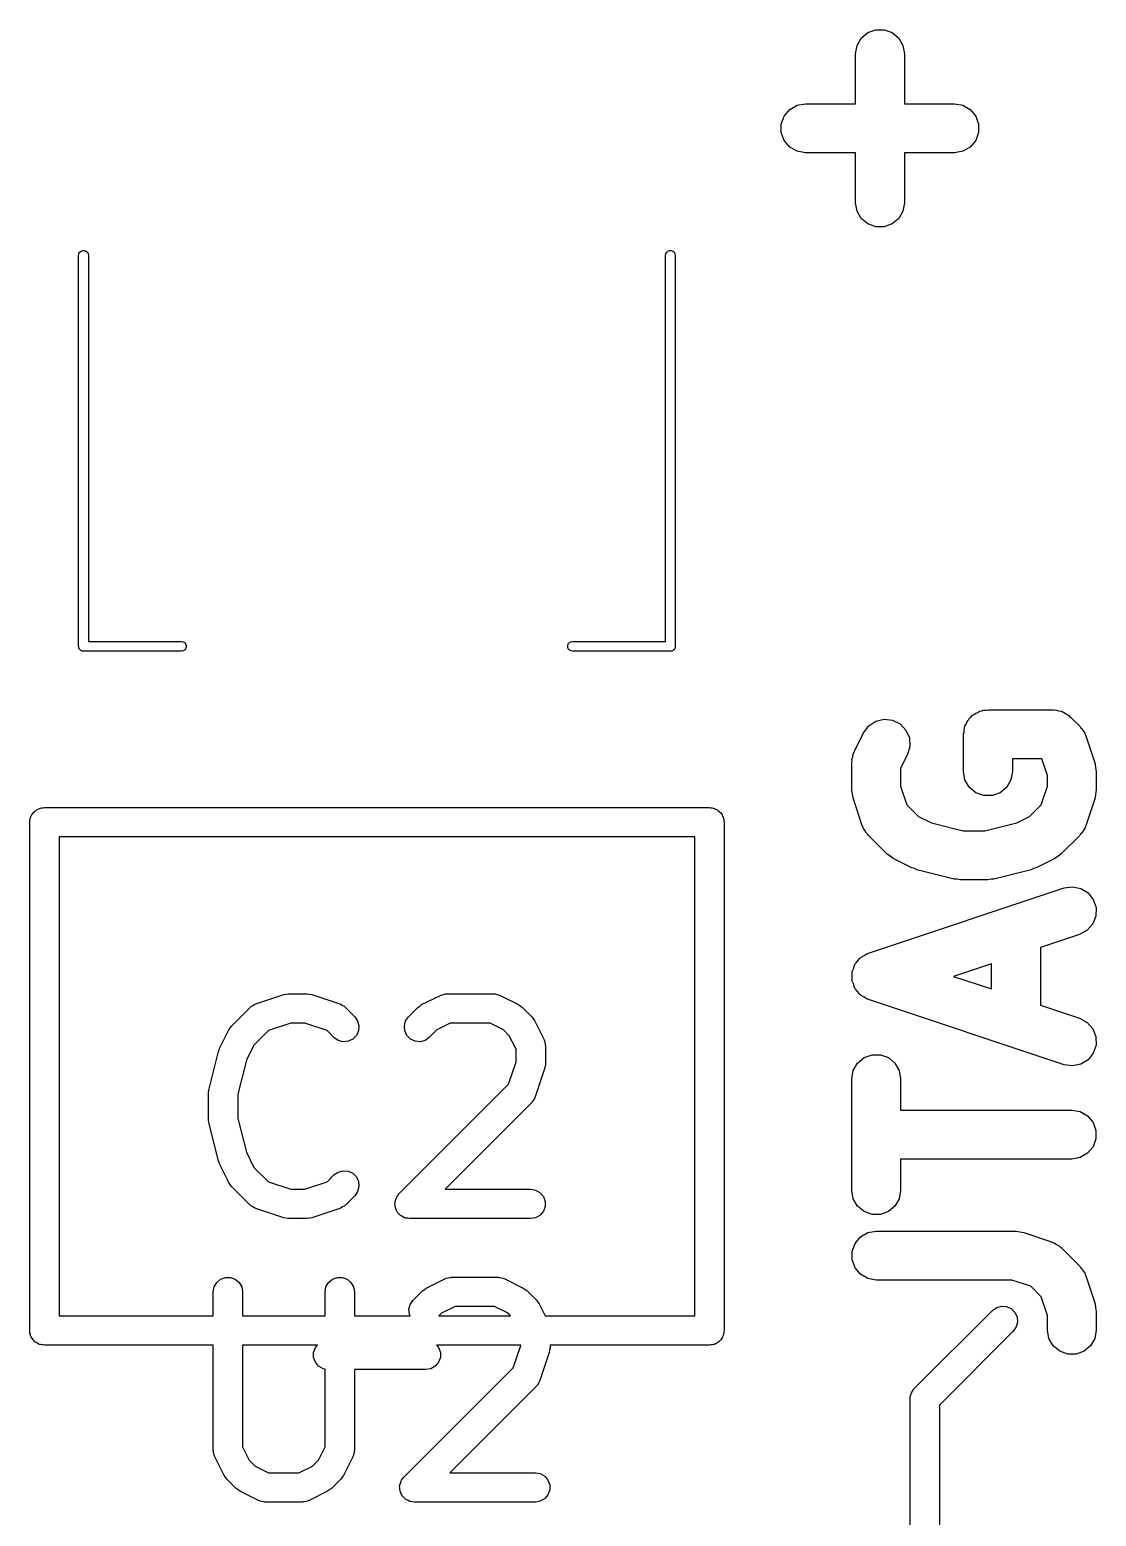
# Model space of a CAD drawing. Extents: x 78.8 to 132.8, y -113.1 to -87.3.
# Drawn here: x 98.22 to 103.68, y -96.85 to -89.25 of the extents above; entities that cross this region are included whole.
import ezdxf

# ---------------------------------------------------------------- set-up
doc = ezdxf.new("R2010")
doc.units = 0
doc.header["$MEASUREMENT"] = 0
doc.layers.add('BLACK', color=7, linetype='CONTINUOUS')

msp = doc.modelspace()

# ---------------------------------------------------------------- linework, layer by layer
at = {"layer": 'Black'}
for p, q in [((102.476, -89.2887), (102.509, -89.2608)), ((102.509, -89.2608), (102.55, -89.2459)), ((102.55, -89.2459), (102.593, -89.2459)), ((102.593, -89.2459), (102.634, -89.2608)), ((102.634, -89.2608), (102.667, -89.2887)), ((102.446, -89.369), (102.454, -89.3263)), ((102.454, -89.3263), (102.476, -89.2887)), ((102.667, -89.2887), (102.689, -89.3263)), ((102.689, -89.3263), (102.696, -89.369)), ((102.446, -89.625), (102.446, -89.369)), ((102.696, -89.369), (102.696, -89.625)), ((102.11, -89.6542), (102.148, -89.6325)), ((102.148, -89.6325), (102.19, -89.625)), ((102.19, -89.625), (102.446, -89.625)), ((102.696, -89.625), (102.952, -89.625)), ((102.952, -89.625), (102.995, -89.6325)), ((102.995, -89.6325), (103.033, -89.6542)), ((102.067, -89.7283), (102.082, -89.6875)), ((102.067, -89.7717), (102.067, -89.7283)), ((102.082, -89.6875), (102.11, -89.6542)), ((103.033, -89.6542), (103.061, -89.6875)), ((103.061, -89.6875), (103.075, -89.7283)), ((103.075, -89.7283), (103.075, -89.7717)), ((102.082, -89.8125), (102.067, -89.7717)), ((103.075, -89.7717), (103.061, -89.8125)), ((102.11, -89.8458), (102.082, -89.8125)), ((102.148, -89.8675), (102.11, -89.8458)), ((102.19, -89.875), (102.148, -89.8675)), ((102.446, -89.875), (102.19, -89.875)), ((102.446, -90.131), (102.446, -89.875)), ((102.952, -89.875), (102.696, -89.875)), ((102.696, -89.875), (102.696, -90.131)), ((102.995, -89.8675), (102.952, -89.875)), ((103.033, -89.8458), (102.995, -89.8675)), ((103.061, -89.8125), (103.033, -89.8458)), ((102.454, -90.1737), (102.446, -90.131)), ((102.476, -90.2113), (102.454, -90.1737)), ((102.689, -90.1737), (102.667, -90.2113)), ((102.696, -90.131), (102.689, -90.1737)), ((102.509, -90.2392), (102.476, -90.2113)), ((102.55, -90.2541), (102.509, -90.2392)), ((102.593, -90.2541), (102.55, -90.2541)), ((102.634, -90.2392), (102.593, -90.2541)), ((102.667, -90.2113), (102.634, -90.2392)), ((98.475, -90.4), (98.4765, -90.3914)), ((98.475, -90.5), (98.475, -90.4)), ((98.4765, -90.3914), (98.4808, -90.3839)), ((98.4808, -90.3839), (98.4875, -90.3783)), ((98.4875, -90.3783), (98.4957, -90.3754)), ((98.4957, -90.3754), (98.5043, -90.3754)), ((98.5043, -90.3754), (98.5125, -90.3783)), ((98.5125, -90.3783), (98.5192, -90.3839)), ((98.5192, -90.3839), (98.5235, -90.3914)), ((98.5235, -90.3914), (98.525, -90.4)), ((98.525, -90.4), (98.525, -90.5)), ((101.475, -90.4), (101.477, -90.3914)), ((101.475, -92.375), (101.475, -90.4)), ((101.477, -90.3914), (101.481, -90.3839)), ((101.481, -90.3839), (101.487, -90.3783)), ((101.487, -90.3783), (101.496, -90.3754)), ((101.496, -90.3754), (101.504, -90.3754)), ((101.504, -90.3754), (101.512, -90.3783)), ((101.512, -90.3783), (101.519, -90.3839)), ((101.519, -90.3839), (101.523, -90.3914)), ((101.523, -90.3914), (101.525, -90.4)), ((101.525, -90.4), (101.525, -92.4)), ((98.475, -92.4), (98.475, -90.5)), ((98.525, -90.5), (98.525, -92.375)), ((98.525, -92.375), (99, -92.375)), ((99, -92.375), (99.0086, -92.3765)), ((99.0086, -92.3765), (99.0161, -92.3808)), ((99.0161, -92.3808), (99.0217, -92.3875)), ((99.0217, -92.3875), (99.0246, -92.3957)), ((100.975, -92.3957), (100.978, -92.3875)), ((100.978, -92.3875), (100.984, -92.3808)), ((100.984, -92.3808), (100.991, -92.3765)), ((100.991, -92.3765), (101, -92.375)), ((101, -92.375), (101.475, -92.375)), ((98.4754, -92.4022), (98.475, -92.4)), ((98.4754, -92.4043), (98.4754, -92.4022)), ((98.4761, -92.4064), (98.4754, -92.4043)), ((98.4765, -92.4086), (98.4761, -92.4064)), ((98.4776, -92.4104), (98.4765, -92.4086)), ((98.4783, -92.4125), (98.4776, -92.4104)), ((98.4798, -92.4142), (98.4783, -92.4125)), ((98.4808, -92.4161), (98.4798, -92.4142)), ((98.4825, -92.4175), (98.4808, -92.4161)), ((98.4839, -92.4192), (98.4825, -92.4175)), ((98.4858, -92.4202), (98.4839, -92.4192)), ((98.4875, -92.4217), (98.4858, -92.4202)), ((98.4896, -92.4224), (98.4875, -92.4217)), ((98.4914, -92.4235), (98.4896, -92.4224)), ((98.4936, -92.4239), (98.4914, -92.4235)), ((98.4957, -92.4246), (98.4936, -92.4239)), ((98.4978, -92.4246), (98.4957, -92.4246)), ((98.5, -92.425), (98.4978, -92.4246)), ((99, -92.425), (98.5, -92.425)), ((99.0086, -92.4235), (99, -92.425)), ((99.0161, -92.4192), (99.0086, -92.4235)), ((99.0217, -92.4125), (99.0161, -92.4192)), ((99.0246, -92.4043), (99.0217, -92.4125)), ((99.0246, -92.3957), (99.0246, -92.4043)), ((100.975, -92.4043), (100.975, -92.3957)), ((100.978, -92.4125), (100.975, -92.4043)), ((100.984, -92.4192), (100.978, -92.4125)), ((100.991, -92.4235), (100.984, -92.4192)), ((101, -92.425), (100.991, -92.4235)), ((101.5, -92.425), (101, -92.425)), ((101.502, -92.4246), (101.5, -92.425)), ((101.504, -92.4246), (101.502, -92.4246)), ((101.506, -92.4239), (101.504, -92.4246)), ((101.509, -92.4235), (101.506, -92.4239)), ((101.51, -92.4224), (101.509, -92.4235)), ((101.512, -92.4217), (101.51, -92.4224)), ((101.514, -92.4202), (101.512, -92.4217)), ((101.516, -92.4192), (101.514, -92.4202)), ((101.517, -92.4175), (101.516, -92.4192)), ((101.519, -92.4161), (101.517, -92.4175)), ((101.52, -92.4142), (101.519, -92.4161)), ((101.522, -92.4125), (101.52, -92.4142)), ((101.523, -92.4086), (101.522, -92.4104)), ((101.522, -92.4104), (101.522, -92.4125)), ((101.524, -92.4064), (101.523, -92.4086)), ((101.525, -92.4043), (101.524, -92.4064)), ((101.525, -92.4), (101.525, -92.4022)), ((101.525, -92.4022), (101.525, -92.4043)), ((103.023, -92.7791), (103.028, -92.7697)), ((103.028, -92.7697), (103.036, -92.7626)), ((103.036, -92.7626), (103.043, -92.7542)), ((103.043, -92.7542), (103.053, -92.7488)), ((103.053, -92.7488), (103.061, -92.7417)), ((103.061, -92.7417), (103.072, -92.738)), ((103.072, -92.738), (103.081, -92.7325)), ((103.081, -92.7325), (103.092, -92.7306)), ((103.092, -92.7306), (103.102, -92.7269)), ((103.102, -92.7269), (103.113, -92.7269)), ((103.113, -92.7269), (103.124, -92.725)), ((103.124, -92.725), (103.457, -92.725)), ((103.457, -92.725), (103.463, -92.726)), ((103.463, -92.726), (103.468, -92.7255)), ((103.468, -92.7255), (103.484, -92.7297)), ((103.484, -92.7297), (103.5, -92.7325)), ((103.5, -92.7325), (103.505, -92.7353)), ((103.505, -92.7353), (103.51, -92.7367)), ((103.51, -92.7367), (103.523, -92.7461)), ((103.523, -92.7461), (103.537, -92.7542)), ((103.537, -92.7542), (103.541, -92.7585)), ((103.541, -92.7585), (103.546, -92.7616)), ((103.546, -92.7616), (103.593, -92.8092)), ((102.441, -92.937), (102.488, -92.8417)), ((102.488, -92.8417), (102.514, -92.8068)), ((102.514, -92.8068), (102.55, -92.7829)), ((102.55, -92.7829), (102.593, -92.7728)), ((102.593, -92.7728), (102.636, -92.7778)), ((102.636, -92.7778), (102.674, -92.7972)), ((102.674, -92.7972), (102.704, -92.8287)), ((102.704, -92.8287), (102.722, -92.8686)), ((102.999, -92.85), (103.001, -92.8392)), ((103.001, -92.8283), (103.004, -92.818)), ((103.001, -92.8392), (103.001, -92.8283)), ((103.004, -92.818), (103.006, -92.8072)), ((103.006, -92.8072), (103.012, -92.7978)), ((103.012, -92.7978), (103.016, -92.7875)), ((103.016, -92.7875), (103.023, -92.7791)), ((103.593, -92.8092), (103.597, -92.8151)), ((103.597, -92.8151), (103.603, -92.8199)), ((103.603, -92.8199), (103.61, -92.8328)), ((103.61, -92.8328), (103.618, -92.8448)), ((103.618, -92.8448), (103.62, -92.8518)), ((102.724, -92.9119), (102.712, -92.9535)), ((102.722, -92.8686), (102.724, -92.9119)), ((102.999, -93.0405), (102.999, -92.85)), ((103.62, -92.8518), (103.623, -92.8581)), ((103.623, -92.8581), (103.671, -93.0009)), ((102.427, -92.9929), (102.429, -92.9858)), ((102.427, -93.1357), (102.427, -92.9929)), ((102.428, -92.9786), (102.432, -92.9645)), ((102.429, -92.9858), (102.428, -92.9786)), ((102.432, -92.9645), (102.435, -92.9501)), ((102.435, -92.9501), (102.439, -92.9439)), ((102.439, -92.9439), (102.441, -92.937)), ((102.712, -92.9535), (102.677, -93.0224)), ((103.399, -92.975), (103.249, -92.975)), ((103.249, -92.975), (103.249, -93.0405)), ((103.427, -93.0608), (103.399, -92.975)), ((102.677, -93.0224), (102.677, -93.1154)), ((103.006, -93.0832), (102.999, -93.0405)), ((103.249, -93.0405), (103.241, -93.0832)), ((103.427, -93.1154), (103.427, -93.0608)), ((103.671, -93.0009), (103.674, -93.0207)), ((103.674, -93.0207), (103.677, -93.0405)), ((103.677, -93.0405), (103.677, -93.1357)), ((102.431, -93.1554), (102.427, -93.1357)), ((102.677, -93.1154), (102.709, -93.211)), ((103.028, -93.1208), (103.006, -93.0832)), ((103.061, -93.1487), (103.028, -93.1208)), ((103.102, -93.1636), (103.061, -93.1487)), ((103.186, -93.1487), (103.146, -93.1636)), ((103.22, -93.1208), (103.186, -93.1487)), ((103.241, -93.0832), (103.22, -93.1208)), ((103.396, -93.211), (103.427, -93.1154)), ((103.677, -93.1357), (103.674, -93.1554)), ((98.2808, -93.2284), (98.287, -93.2261)), ((98.287, -93.2261), (98.2935, -93.2261)), ((98.2935, -93.2261), (98.3, -93.225)), ((98.3, -93.225), (101.7, -93.225)), ((101.7, -93.225), (101.706, -93.2261)), ((101.706, -93.2261), (101.713, -93.2261)), ((101.713, -93.2261), (101.719, -93.2284)), ((102.434, -93.1752), (102.431, -93.1554)), ((102.481, -93.3181), (102.434, -93.1752)), ((102.709, -93.211), (102.769, -93.2711)), ((103.146, -93.1636), (103.102, -93.1636)), ((103.335, -93.2711), (103.396, -93.211)), ((103.671, -93.1752), (103.623, -93.3181)), ((103.674, -93.1554), (103.671, -93.1752)), ((98.225, -93.3), (98.2261, -93.2935)), ((98.225, -95.9), (98.225, -93.3)), ((98.2261, -93.287), (98.2284, -93.2808)), ((98.2261, -93.2935), (98.2261, -93.287)), ((98.2284, -93.2808), (98.2295, -93.2743)), ((98.2295, -93.2743), (98.2328, -93.2687)), ((98.2328, -93.2687), (98.235, -93.2625)), ((98.235, -93.2625), (98.2393, -93.2575)), ((98.2393, -93.2575), (98.2425, -93.2518)), ((98.2425, -93.2518), (98.2476, -93.2476)), ((98.2476, -93.2476), (98.2518, -93.2425)), ((98.2518, -93.2425), (98.2575, -93.2393)), ((98.2575, -93.2393), (98.2625, -93.235)), ((98.2625, -93.235), (98.2687, -93.2328)), ((98.2687, -93.2328), (98.2743, -93.2295)), ((98.2743, -93.2295), (98.2808, -93.2284)), ((101.719, -93.2284), (101.726, -93.2295)), ((101.726, -93.2295), (101.731, -93.2328)), ((101.731, -93.2328), (101.737, -93.235)), ((101.737, -93.235), (101.743, -93.2393)), ((101.743, -93.2393), (101.748, -93.2425)), ((101.748, -93.2425), (101.752, -93.2476)), ((101.752, -93.2476), (101.757, -93.2518)), ((101.757, -93.2518), (101.761, -93.2575)), ((101.761, -93.2575), (101.765, -93.2625)), ((101.765, -93.2625), (101.767, -93.2687)), ((101.767, -93.2687), (101.77, -93.2743)), ((101.77, -93.2743), (101.772, -93.2808)), ((101.772, -93.2808), (101.774, -93.287)), ((101.774, -93.287), (101.774, -93.2935)), ((101.774, -93.2935), (101.775, -93.3)), ((101.775, -93.3), (101.775, -95.9)), ((102.769, -93.2711), (102.834, -93.3035)), ((103.271, -93.3035), (103.335, -93.2711)), ((98.375, -93.375), (98.375, -95.825)), ((101.625, -93.375), (98.375, -93.375)), ((101.625, -95.825), (101.625, -93.375)), ((102.485, -93.3244), (102.481, -93.3181)), ((102.487, -93.3314), (102.485, -93.3244)), ((102.495, -93.3434), (102.487, -93.3314)), ((102.502, -93.3563), (102.495, -93.3434)), ((102.507, -93.3611), (102.502, -93.3563)), ((102.512, -93.367), (102.507, -93.3611)), ((102.607, -93.4622), (102.512, -93.367)), ((102.834, -93.3035), (102.996, -93.344)), ((102.996, -93.344), (103.108, -93.344)), ((103.108, -93.344), (103.271, -93.3035)), ((103.593, -93.367), (103.498, -93.4622)), ((103.597, -93.3611), (103.593, -93.367)), ((103.603, -93.3563), (103.597, -93.3611)), ((103.61, -93.3434), (103.603, -93.3563)), ((103.618, -93.3314), (103.61, -93.3434)), ((103.62, -93.3244), (103.618, -93.3314)), ((103.623, -93.3181), (103.62, -93.3244)), ((102.623, -93.4737), (102.607, -93.4622)), ((102.639, -93.4856), (102.623, -93.4737)), ((102.735, -93.5332), (102.639, -93.4856)), ((103.465, -93.4856), (103.37, -93.5332)), ((103.482, -93.4737), (103.465, -93.4856)), ((103.498, -93.4622), (103.482, -93.4737)), ((102.748, -93.5371), (102.735, -93.5332)), ((102.76, -93.5427), (102.748, -93.5371)), ((102.951, -93.5903), (102.76, -93.5427)), ((102.966, -93.5914), (102.951, -93.5903)), ((102.981, -93.594), (102.966, -93.5914)), ((103.124, -93.594), (102.981, -93.594)), ((103.139, -93.5914), (103.124, -93.594)), ((103.154, -93.5903), (103.139, -93.5914)), ((103.345, -93.5427), (103.154, -93.5903)), ((103.357, -93.5371), (103.345, -93.5427)), ((103.37, -93.5332), (103.357, -93.5371)), ((102.513, -93.9695), (103.513, -93.6362)), ((103.513, -93.6362), (103.556, -93.6298)), ((103.556, -93.6298), (103.598, -93.6385)), ((103.598, -93.6385), (103.635, -93.6612)), ((103.635, -93.6612), (103.662, -93.6952)), ((103.662, -93.6952), (103.676, -93.7364)), ((103.676, -93.7364), (103.675, -93.7798)), ((103.659, -93.8202), (103.63, -93.8527)), ((103.675, -93.7798), (103.659, -93.8202)), ((103.592, -93.8733), (103.392, -93.9401)), ((103.63, -93.8527), (103.592, -93.8733)), ((102.475, -93.9902), (102.491, -93.9814)), ((102.491, -93.9814), (102.506, -93.9718)), ((102.506, -93.9718), (102.51, -93.9712)), ((102.51, -93.9712), (102.513, -93.9695)), ((103.392, -93.9401), (103.392, -94.2361)), ((102.43, -94.063), (102.437, -94.046)), ((102.437, -94.046), (102.442, -94.0286)), ((102.442, -94.0286), (102.445, -94.0259)), ((102.445, -94.0259), (102.446, -94.0227)), ((102.446, -94.0227), (102.458, -94.0089)), ((102.458, -94.0089), (102.469, -93.9946)), ((102.469, -93.9946), (102.472, -93.9928)), ((102.472, -93.9928), (102.475, -93.9902)), ((103.142, -94.0234), (102.948, -94.0881)), ((103.142, -94.1528), (103.142, -94.0234)), ((102.429, -94.0698), (102.43, -94.0665)), ((102.429, -94.0881), (102.429, -94.0698)), ((102.429, -94.1064), (102.429, -94.0881)), ((102.43, -94.1097), (102.429, -94.1064)), ((102.43, -94.0665), (102.43, -94.063)), ((102.43, -94.1132), (102.43, -94.1097)), ((102.437, -94.1302), (102.43, -94.1132)), ((102.442, -94.1476), (102.437, -94.1302)), ((102.948, -94.0881), (103.142, -94.1528)), ((99.381, -94.2288), (99.5239, -94.1812)), ((99.5239, -94.1812), (99.5358, -94.1795)), ((99.5358, -94.1795), (99.5476, -94.1774)), ((99.5476, -94.1774), (99.6429, -94.1774)), ((99.6429, -94.1774), (99.6547, -94.1795)), ((99.6547, -94.1795), (99.6666, -94.1812)), ((99.6666, -94.1812), (99.8094, -94.2288)), ((100.228, -94.2329), (100.324, -94.1853)), ((100.324, -94.1853), (100.328, -94.1841)), ((100.328, -94.1841), (100.331, -94.1819)), ((100.331, -94.1819), (100.34, -94.1804)), ((100.34, -94.1804), (100.349, -94.1779)), ((100.349, -94.1779), (100.353, -94.1781)), ((100.353, -94.1781), (100.357, -94.1774)), ((100.357, -94.1774), (100.595, -94.1774)), ((100.595, -94.1774), (100.599, -94.1781)), ((100.599, -94.1781), (100.604, -94.1779)), ((100.604, -94.1779), (100.612, -94.1804)), ((100.612, -94.1804), (100.621, -94.1819)), ((100.621, -94.1819), (100.625, -94.1841)), ((100.625, -94.1841), (100.629, -94.1853)), ((100.629, -94.1853), (100.724, -94.2329)), ((102.445, -94.1503), (102.442, -94.1476)), ((102.446, -94.1535), (102.445, -94.1503)), ((102.458, -94.1673), (102.446, -94.1535)), ((102.469, -94.1816), (102.458, -94.1673)), ((102.472, -94.1834), (102.469, -94.1816)), ((102.475, -94.186), (102.472, -94.1834)), ((102.491, -94.1947), (102.475, -94.186)), ((102.506, -94.2043), (102.491, -94.1947)), ((102.51, -94.205), (102.506, -94.2043)), ((102.513, -94.2067), (102.51, -94.205)), ((103.513, -94.54), (102.513, -94.2067)), ((99.2565, -94.3422), (99.3517, -94.247)), ((99.3517, -94.247), (99.3553, -94.2445)), ((99.3553, -94.2445), (99.3581, -94.2413)), ((99.3581, -94.2413), (99.3659, -94.2371)), ((99.3659, -94.2371), (99.3731, -94.232)), ((99.3731, -94.232), (99.3772, -94.2309)), ((99.3772, -94.2309), (99.381, -94.2288)), ((99.8094, -94.2288), (99.8132, -94.2309)), ((99.8132, -94.2309), (99.8174, -94.232)), ((99.8174, -94.232), (99.8246, -94.2371)), ((99.8246, -94.2371), (99.8323, -94.2413)), ((99.8323, -94.2413), (99.8352, -94.2445)), ((99.8352, -94.2445), (99.8387, -94.247)), ((99.8387, -94.247), (99.8864, -94.2946)), ((100.161, -94.2946), (100.209, -94.247)), ((100.209, -94.247), (100.219, -94.2401)), ((100.219, -94.2401), (100.228, -94.2329)), ((100.724, -94.2329), (100.734, -94.2401)), ((100.734, -94.2401), (100.744, -94.247)), ((100.744, -94.247), (100.791, -94.2946)), ((103.392, -94.2361), (103.592, -94.3028)), ((99.1948, -94.4569), (99.2424, -94.3617)), ((99.2424, -94.3617), (99.2496, -94.352)), ((99.2496, -94.352), (99.2565, -94.3422)), ((99.4453, -94.3656), (99.3712, -94.4397)), ((99.5598, -94.3274), (99.4453, -94.3656)), ((99.6307, -94.3274), (99.5598, -94.3274)), ((99.7452, -94.3656), (99.6307, -94.3274)), ((99.7803, -94.4007), (99.7452, -94.3656)), ((99.8864, -94.2946), (99.9013, -94.3159)), ((99.9013, -94.3159), (99.908, -94.3411)), ((99.908, -94.3411), (99.9058, -94.367)), ((100.14, -94.3411), (100.146, -94.3159)), ((100.142, -94.367), (100.14, -94.3411)), ((100.146, -94.3159), (100.161, -94.2946)), ((100.306, -94.3616), (100.267, -94.4007)), ((100.375, -94.3274), (100.306, -94.3616)), ((100.578, -94.3274), (100.375, -94.3274)), ((100.646, -94.3616), (100.578, -94.3274)), ((100.676, -94.392), (100.646, -94.3616)), ((100.791, -94.2946), (100.798, -94.3044)), ((100.798, -94.3044), (100.805, -94.3141)), ((100.805, -94.3141), (100.853, -94.4093)), ((103.592, -94.3028), (103.63, -94.3235)), ((103.63, -94.3235), (103.659, -94.356)), ((103.659, -94.356), (103.675, -94.3964)), ((99.3712, -94.4397), (99.3327, -94.5167)), ((99.8016, -94.4156), (99.7803, -94.4007)), ((99.8268, -94.4223), (99.8016, -94.4156)), ((99.8527, -94.4201), (99.8268, -94.4223)), ((99.8764, -94.4091), (99.8527, -94.4201)), ((99.8948, -94.3906), (99.8764, -94.4091)), ((99.9058, -94.367), (99.8948, -94.3906)), ((100.153, -94.3906), (100.142, -94.367)), ((100.171, -94.4091), (100.153, -94.3906)), ((100.195, -94.4201), (100.171, -94.4091)), ((100.221, -94.4223), (100.195, -94.4201)), ((100.246, -94.4156), (100.221, -94.4223)), ((100.267, -94.4007), (100.246, -94.4156)), ((100.711, -94.4606), (100.676, -94.392)), ((100.853, -94.4093), (100.854, -94.4135)), ((100.854, -94.4135), (100.856, -94.4172)), ((100.856, -94.4172), (100.858, -94.4259)), ((100.858, -94.4259), (100.86, -94.4343)), ((100.86, -94.4343), (100.86, -94.4386)), ((100.86, -94.4386), (100.861, -94.4429)), ((100.861, -94.4429), (100.861, -94.5381)), ((103.676, -94.4398), (103.662, -94.4809)), ((103.675, -94.3964), (103.676, -94.4398)), ((99.1415, -94.6628), (99.1891, -94.4723)), ((99.1891, -94.4723), (99.1925, -94.4648)), ((99.1925, -94.4648), (99.1948, -94.4569)), ((99.3327, -94.5167), (99.2893, -94.6902)), ((100.711, -94.5259), (100.711, -94.4606)), ((102.457, -94.5316), (102.49, -94.5037)), ((102.49, -94.5037), (102.531, -94.4888)), ((102.531, -94.4888), (102.574, -94.4888)), ((102.574, -94.4888), (102.615, -94.5037)), ((102.615, -94.5037), (102.648, -94.5316)), ((103.635, -94.515), (103.598, -94.5377)), ((103.662, -94.4809), (103.635, -94.515)), ((100.673, -94.6404), (100.711, -94.5259)), ((100.857, -94.5618), (100.809, -94.7047)), ((100.859, -94.5499), (100.857, -94.5618)), ((100.861, -94.5381), (100.859, -94.5499)), ((102.427, -94.6119), (102.435, -94.5692)), ((102.435, -94.5692), (102.457, -94.5316)), ((102.648, -94.5316), (102.67, -94.5692)), ((102.67, -94.5692), (102.677, -94.6119)), ((103.556, -94.5464), (103.513, -94.54)), ((103.598, -94.5377), (103.556, -94.5464)), ((99.1409, -94.6719), (99.1415, -94.6628)), ((100.114, -95.1993), (100.673, -94.6404)), ((102.427, -95.1833), (102.427, -94.6119)), ((102.677, -94.6119), (102.677, -94.7726)), ((99.1393, -94.681), (99.1409, -94.6719)), ((99.1393, -94.8238), (99.1393, -94.681)), ((99.2893, -94.6902), (99.2893, -94.8146)), ((100.791, -94.734), (100.348, -95.1774)), ((100.794, -94.7304), (100.791, -94.734)), ((100.797, -94.7276), (100.794, -94.7304)), ((100.801, -94.7199), (100.797, -94.7276)), ((100.806, -94.7126), (100.801, -94.7199)), ((100.807, -94.7085), (100.806, -94.7126)), ((100.809, -94.7047), (100.807, -94.7085)), ((99.2893, -94.8146), (99.3327, -94.9881)), ((102.677, -94.7726), (103.552, -94.7726)), ((103.552, -94.7726), (103.595, -94.7802)), ((103.595, -94.7802), (103.633, -94.8019)), ((103.633, -94.8019), (103.661, -94.8351)), ((99.1409, -94.8328), (99.1393, -94.8238)), ((99.1415, -94.842), (99.1409, -94.8328)), ((99.1891, -95.0325), (99.1415, -94.842)), ((103.661, -94.8351), (103.675, -94.8759)), ((103.675, -94.8759), (103.675, -94.9193)), ((103.661, -94.9601), (103.633, -94.9934)), ((103.675, -94.9193), (103.661, -94.9601)), ((99.1925, -95.04), (99.1891, -95.0325)), ((99.1948, -95.0478), (99.1925, -95.04)), ((99.2424, -95.1431), (99.1948, -95.0478)), ((99.3327, -94.9881), (99.3712, -95.0651)), ((103.552, -95.0226), (102.677, -95.0226)), ((102.677, -95.0226), (102.677, -95.1833)), ((103.595, -95.0151), (103.552, -95.0226)), ((103.633, -94.9934), (103.595, -95.0151)), ((99.3712, -95.0651), (99.4453, -95.1392)), ((99.7452, -95.1392), (99.7803, -95.1041)), ((99.7803, -95.1041), (99.8016, -95.0892)), ((99.8016, -95.0892), (99.8268, -95.0824)), ((99.8268, -95.0824), (99.8527, -95.0847)), ((99.8527, -95.0847), (99.8764, -95.0957)), ((99.8764, -95.0957), (99.8948, -95.1141)), ((99.8948, -95.1141), (99.9058, -95.1377)), ((99.2496, -95.1527), (99.2424, -95.1431)), ((99.2565, -95.1626), (99.2496, -95.1527)), ((99.3517, -95.2578), (99.2565, -95.1626)), ((99.4453, -95.1392), (99.5598, -95.1774)), ((99.5598, -95.1774), (99.6307, -95.1774)), ((99.6307, -95.1774), (99.7452, -95.1392)), ((99.9013, -95.1888), (99.8864, -95.2102)), ((99.908, -95.1637), (99.9013, -95.1888)), ((99.9058, -95.1377), (99.908, -95.1637)), ((100.108, -95.2074), (100.114, -95.1993)), ((100.348, -95.1774), (100.786, -95.1774)), ((100.786, -95.1774), (100.811, -95.1819)), ((100.811, -95.1819), (100.834, -95.1949)), ((100.834, -95.1949), (100.851, -95.2149)), ((102.435, -95.2261), (102.427, -95.1833)), ((102.677, -95.1833), (102.67, -95.2261)), ((99.3553, -95.2603), (99.3517, -95.2578)), ((99.3581, -95.2635), (99.3553, -95.2603)), ((99.3659, -95.2677), (99.3581, -95.2635)), ((99.3731, -95.2727), (99.3659, -95.2677)), ((99.3772, -95.2739), (99.3731, -95.2727)), ((99.381, -95.2759), (99.3772, -95.2739)), ((99.5239, -95.3235), (99.381, -95.2759)), ((99.8094, -95.2759), (99.6666, -95.3235)), ((99.8132, -95.2739), (99.8094, -95.2759)), ((99.8174, -95.2727), (99.8132, -95.2739)), ((99.8246, -95.2677), (99.8174, -95.2727)), ((99.8323, -95.2635), (99.8246, -95.2677)), ((99.8352, -95.2603), (99.8323, -95.2635)), ((99.8387, -95.2578), (99.8352, -95.2603)), ((99.8864, -95.2102), (99.8387, -95.2578)), ((100.092, -95.2458), (100.093, -95.2427)), ((100.093, -95.2556), (100.092, -95.2458)), ((100.093, -95.2394), (100.096, -95.2301)), ((100.093, -95.2427), (100.093, -95.2394)), ((100.093, -95.2654), (100.093, -95.2556)), ((100.094, -95.2685), (100.093, -95.2654)), ((100.094, -95.2718), (100.094, -95.2685)), ((100.098, -95.2807), (100.094, -95.2718)), ((100.096, -95.2301), (100.099, -95.2207)), ((100.099, -95.2207), (100.101, -95.218)), ((100.101, -95.218), (100.102, -95.2149)), ((100.102, -95.2149), (100.108, -95.2074)), ((100.851, -95.2149), (100.86, -95.2394)), ((100.86, -95.2654), (100.851, -95.2899)), ((100.86, -95.2394), (100.86, -95.2654)), ((102.457, -95.2637), (102.435, -95.2261)), ((102.49, -95.2916), (102.457, -95.2637)), ((102.648, -95.2637), (102.615, -95.2916)), ((102.67, -95.2261), (102.648, -95.2637)), ((99.5358, -95.3253), (99.5239, -95.3235)), ((99.5476, -95.3274), (99.5358, -95.3253)), ((99.6429, -95.3274), (99.5476, -95.3274)), ((99.6547, -95.3253), (99.6429, -95.3274)), ((99.6666, -95.3235), (99.6547, -95.3253)), ((100.102, -95.2899), (100.098, -95.2807)), ((100.104, -95.2924), (100.102, -95.2899)), ((100.105, -95.2954), (100.104, -95.2924)), ((100.112, -95.3023), (100.105, -95.2954)), ((100.118, -95.3098), (100.112, -95.3023)), ((100.121, -95.3115), (100.118, -95.3098)), ((100.124, -95.3138), (100.121, -95.3115)), ((100.133, -95.318), (100.124, -95.3138)), ((100.141, -95.3229), (100.133, -95.318)), ((100.144, -95.3234), (100.141, -95.3229)), ((100.147, -95.3248), (100.144, -95.3234)), ((100.157, -95.3257), (100.147, -95.3248)), ((100.167, -95.3274), (100.157, -95.3257)), ((100.786, -95.3274), (100.167, -95.3274)), ((100.811, -95.3229), (100.786, -95.3274)), ((100.834, -95.3098), (100.811, -95.3229)), ((100.851, -95.2899), (100.834, -95.3098)), ((102.531, -95.3064), (102.49, -95.2916)), ((102.574, -95.3064), (102.531, -95.3064)), ((102.615, -95.2916), (102.574, -95.3064)), ((102.444, -95.4542), (102.472, -95.4209)), ((102.472, -95.4209), (102.51, -95.3992)), ((102.51, -95.3992), (102.552, -95.3917)), ((102.552, -95.3917), (103.267, -95.3917)), ((103.267, -95.3917), (103.286, -95.3951)), ((103.286, -95.3951), (103.306, -95.3981)), ((103.306, -95.3981), (103.449, -95.4457)), ((102.429, -95.495), (102.444, -95.4542)), ((102.429, -95.5384), (102.429, -95.495)), ((103.449, -95.4457), (103.455, -95.4491)), ((103.455, -95.4491), (103.462, -95.451)), ((103.462, -95.451), (103.474, -95.4594)), ((103.474, -95.4594), (103.487, -95.4664)), ((103.487, -95.4664), (103.492, -95.4718)), ((103.492, -95.4718), (103.498, -95.4759)), ((103.498, -95.4759), (103.593, -95.5711)), ((102.444, -95.5792), (102.429, -95.5384)), ((102.472, -95.6124), (102.444, -95.5792)), ((103.593, -95.5711), (103.597, -95.577)), ((103.597, -95.577), (103.603, -95.5818)), ((103.603, -95.5818), (103.61, -95.5947)), ((99.1676, -95.6767), (99.1806, -95.6542)), ((99.1806, -95.6542), (99.2006, -95.6374)), ((99.2006, -95.6374), (99.2251, -95.6285)), ((99.2251, -95.6285), (99.2511, -95.6285)), ((99.2511, -95.6285), (99.2756, -95.6374)), ((99.2756, -95.6374), (99.2955, -95.6542)), ((99.2955, -95.6542), (99.3086, -95.6767)), ((99.739, -95.6767), (99.7521, -95.6542)), ((99.7521, -95.6542), (99.772, -95.6374)), ((99.772, -95.6374), (99.7965, -95.6285)), ((99.7965, -95.6285), (99.8225, -95.6285)), ((99.8225, -95.6285), (99.847, -95.6374)), ((99.847, -95.6374), (99.867, -95.6542)), ((99.867, -95.6542), (99.88, -95.6767)), ((100.252, -95.6829), (100.347, -95.6353)), ((100.347, -95.6353), (100.352, -95.6341)), ((100.352, -95.6341), (100.355, -95.6319)), ((100.355, -95.6319), (100.364, -95.6304)), ((100.364, -95.6304), (100.372, -95.6279)), ((100.372, -95.6279), (100.377, -95.6281)), ((100.377, -95.6281), (100.381, -95.6274)), ((100.381, -95.6274), (100.619, -95.6274)), ((100.619, -95.6274), (100.623, -95.6281)), ((100.623, -95.6281), (100.628, -95.6279)), ((100.628, -95.6279), (100.636, -95.6304)), ((100.636, -95.6304), (100.645, -95.6319)), ((100.645, -95.6319), (100.648, -95.6341)), ((100.648, -95.6341), (100.653, -95.6353)), ((100.653, -95.6353), (100.748, -95.6829)), ((102.51, -95.6341), (102.472, -95.6124)), ((102.552, -95.6417), (102.51, -95.6341)), ((103.246, -95.6417), (102.552, -95.6417)), ((103.342, -95.6735), (103.246, -95.6417)), ((103.61, -95.5947), (103.618, -95.6067)), ((103.618, -95.6067), (103.62, -95.6137)), ((103.62, -95.6137), (103.623, -95.62)), ((103.623, -95.62), (103.671, -95.7629)), ((99.1631, -95.7024), (99.1676, -95.6767)), ((99.1631, -95.825), (99.1631, -95.7024)), ((99.3086, -95.6767), (99.3131, -95.7024)), ((99.3131, -95.7024), (99.3131, -95.825)), ((99.7345, -95.7024), (99.739, -95.6767)), ((99.7345, -95.825), (99.7345, -95.7024)), ((99.88, -95.6767), (99.8845, -95.7024)), ((99.8845, -95.7024), (99.8845, -95.825)), ((100.185, -95.7446), (100.233, -95.697)), ((100.233, -95.697), (100.243, -95.6901)), ((100.243, -95.6901), (100.252, -95.6829)), ((100.748, -95.6829), (100.757, -95.6901)), ((100.757, -95.6901), (100.767, -95.697)), ((100.767, -95.697), (100.815, -95.7446)), ((103.396, -95.727), (103.342, -95.6735)), ((103.427, -95.8227), (103.396, -95.727)), ((100.163, -95.7911), (100.17, -95.7659)), ((100.166, -95.817), (100.163, -95.7911)), ((100.17, -95.7659), (100.185, -95.7446)), ((100.33, -95.8116), (100.317, -95.825)), ((100.399, -95.7774), (100.33, -95.8116)), ((100.601, -95.7774), (100.399, -95.7774)), ((100.67, -95.8116), (100.601, -95.7774)), ((100.683, -95.825), (100.67, -95.8116)), ((100.815, -95.7446), (100.822, -95.7544)), ((100.822, -95.7544), (100.829, -95.7641)), ((100.829, -95.7641), (100.859, -95.825)), ((102.747, -96.197), (103.147, -95.797)), ((103.147, -95.797), (103.168, -95.782)), ((103.168, -95.782), (103.193, -95.7753)), ((103.193, -95.7753), (103.219, -95.7776)), ((103.219, -95.7776), (103.243, -95.7886)), ((103.243, -95.7886), (103.261, -95.807)), ((103.261, -95.807), (103.272, -95.8306)), ((103.671, -95.7629), (103.674, -95.7827)), ((103.674, -95.7827), (103.677, -95.8024)), ((103.677, -95.8024), (103.677, -95.8976)), ((98.375, -95.825), (99.1631, -95.825)), ((99.3131, -95.825), (99.7345, -95.825)), ((99.8845, -95.825), (100.169, -95.825)), ((100.169, -95.825), (100.166, -95.817)), ((100.317, -95.825), (100.683, -95.825)), ((100.859, -95.825), (101.625, -95.825)), ((103.268, -95.8817), (103.253, -95.903)), ((103.275, -95.8565), (103.268, -95.8817)), ((103.272, -95.8306), (103.275, -95.8565)), ((103.427, -95.8976), (103.427, -95.8227)), ((98.2261, -95.9065), (98.225, -95.9)), ((98.2261, -95.913), (98.2261, -95.9065)), ((98.2284, -95.9192), (98.2261, -95.913)), ((98.2295, -95.9257), (98.2284, -95.9192)), ((98.2328, -95.9313), (98.2295, -95.9257)), ((98.235, -95.9375), (98.2328, -95.9313)), ((98.2393, -95.9425), (98.235, -95.9375)), ((98.2425, -95.9482), (98.2393, -95.9425)), ((98.2476, -95.9524), (98.2425, -95.9482)), ((98.2518, -95.9575), (98.2476, -95.9524)), ((98.2575, -95.9607), (98.2518, -95.9575)), ((98.2625, -95.965), (98.2575, -95.9607)), ((101.743, -95.9607), (101.737, -95.965)), ((101.748, -95.9575), (101.743, -95.9607)), ((101.752, -95.9524), (101.748, -95.9575)), ((101.757, -95.9482), (101.752, -95.9524)), ((101.761, -95.9425), (101.757, -95.9482)), ((101.765, -95.9375), (101.761, -95.9425)), ((101.767, -95.9313), (101.765, -95.9375)), ((101.77, -95.9257), (101.767, -95.9313)), ((101.772, -95.9192), (101.77, -95.9257)), ((101.774, -95.913), (101.772, -95.9192)), ((101.775, -95.9), (101.774, -95.9065)), ((101.774, -95.9065), (101.774, -95.913)), ((103.253, -95.903), (102.875, -96.2811)), ((103.435, -95.9404), (103.427, -95.8976)), ((103.457, -95.978), (103.435, -95.9404)), ((103.67, -95.9404), (103.648, -95.978)), ((103.677, -95.8976), (103.67, -95.9404)), ((98.2687, -95.9672), (98.2625, -95.965)), ((98.2743, -95.9705), (98.2687, -95.9672)), ((98.2808, -95.9716), (98.2743, -95.9705)), ((98.287, -95.9739), (98.2808, -95.9716)), ((98.2935, -95.9739), (98.287, -95.9739)), ((98.3, -95.975), (98.2935, -95.9739)), ((99.1631, -95.975), (98.3, -95.975)), ((99.1631, -96.5119), (99.1631, -95.975)), ((99.3131, -95.975), (99.3131, -96.4942)), ((99.6955, -95.975), (99.3131, -95.975)), ((99.6761, -96.012), (99.685, -95.9875)), ((99.6761, -96.038), (99.6761, -96.012)), ((99.685, -96.0625), (99.6761, -96.038)), ((99.685, -95.9875), (99.6955, -95.975)), ((100.735, -95.975), (100.304, -95.975)), ((100.304, -95.975), (100.315, -95.9875)), ((100.315, -95.9875), (100.324, -96.012)), ((100.324, -96.038), (100.315, -96.0625)), ((100.324, -96.012), (100.324, -96.038)), ((100.696, -96.0904), (100.735, -95.9759)), ((100.735, -95.9759), (100.735, -95.975)), ((100.881, -96.0118), (100.833, -96.1547)), ((100.882, -95.9999), (100.881, -96.0118)), ((100.885, -95.9881), (100.882, -95.9999)), ((101.7, -95.975), (100.885, -95.975)), ((100.885, -95.975), (100.885, -95.9881)), ((101.706, -95.9739), (101.7, -95.975)), ((101.713, -95.9739), (101.706, -95.9739)), ((101.719, -95.9716), (101.713, -95.9739)), ((101.726, -95.9705), (101.719, -95.9716)), ((101.731, -95.9672), (101.726, -95.9705)), ((101.737, -95.965), (101.731, -95.9672)), ((103.49, -96.0059), (103.457, -95.978)), ((103.531, -96.0207), (103.49, -96.0059)), ((103.574, -96.0207), (103.531, -96.0207)), ((103.615, -96.0059), (103.574, -96.0207)), ((103.648, -95.978), (103.615, -96.0059)), ((99.7018, -96.0825), (99.685, -96.0625)), ((99.7243, -96.0955), (99.7018, -96.0825)), ((99.7345, -96.0973), (99.7243, -96.0955)), ((99.7345, -96.4942), (99.7345, -96.0973)), ((100.25, -96.1), (99.8845, -96.1)), ((99.8845, -96.1), (99.8845, -96.5119)), ((100.137, -96.6493), (100.696, -96.0904)), ((100.276, -96.0955), (100.25, -96.1)), ((100.298, -96.0825), (100.276, -96.0955)), ((100.315, -96.0625), (100.298, -96.0825)), ((100.815, -96.184), (100.372, -96.6274)), ((100.817, -96.1804), (100.815, -96.184)), ((100.821, -96.1776), (100.817, -96.1804)), ((100.825, -96.1699), (100.821, -96.1776)), ((100.83, -96.1626), (100.825, -96.1699)), ((100.831, -96.1585), (100.83, -96.1626)), ((100.833, -96.1547), (100.831, -96.1585)), ((102.725, -96.2435), (102.728, -96.234)), ((102.726, -96.2467), (102.725, -96.2435)), ((102.725, -96.25), (102.726, -96.2467)), ((102.725, -98.45), (102.725, -96.25)), ((102.728, -96.234), (102.73, -96.2243)), ((102.73, -96.2243), (102.731, -96.2215)), ((102.731, -96.2215), (102.732, -96.2183)), ((102.732, -96.2183), (102.738, -96.2103)), ((102.738, -96.2103), (102.743, -96.2018)), ((102.743, -96.2018), (102.745, -96.1997)), ((102.745, -96.1997), (102.747, -96.197)), ((102.875, -96.2811), (102.875, -98.4189)), ((99.3131, -96.4942), (99.3474, -96.5627)), ((99.7003, -96.5627), (99.7345, -96.4942)), ((99.1638, -96.5162), (99.1631, -96.5119)), ((99.1636, -96.5205), (99.1638, -96.5162)), ((99.1661, -96.5289), (99.1636, -96.5205)), ((99.1676, -96.5376), (99.1661, -96.5289)), ((99.1698, -96.5413), (99.1676, -96.5376)), ((99.171, -96.5454), (99.1698, -96.5413)), ((99.2186, -96.6407), (99.171, -96.5454)), ((99.3474, -96.5627), (99.3778, -96.5931)), ((99.6699, -96.5931), (99.7003, -96.5627)), ((99.8766, -96.5454), (99.829, -96.6407)), ((99.8778, -96.5413), (99.8766, -96.5454)), ((99.88, -96.5376), (99.8778, -96.5413)), ((99.8815, -96.5289), (99.88, -96.5376)), ((99.884, -96.5205), (99.8815, -96.5289)), ((99.8845, -96.5119), (99.8838, -96.5162)), ((99.8838, -96.5162), (99.884, -96.5205)), ((99.2258, -96.6503), (99.2186, -96.6407)), ((99.3778, -96.5931), (99.4463, -96.6274)), ((99.4463, -96.6274), (99.6013, -96.6274)), ((99.6013, -96.6274), (99.6699, -96.5931)), ((99.829, -96.6407), (99.8218, -96.6503)), ((100.372, -96.6274), (100.81, -96.6274)), ((100.81, -96.6274), (100.835, -96.6319)), ((100.835, -96.6319), (100.858, -96.6449)), ((100.858, -96.6449), (100.874, -96.6649)), ((99.2327, -96.6602), (99.2258, -96.6503)), ((99.2803, -96.7078), (99.2327, -96.6602)), ((99.2901, -96.7147), (99.2803, -96.7078)), ((99.2998, -96.7218), (99.2901, -96.7147)), ((99.395, -96.7695), (99.2998, -96.7218)), ((99.7478, -96.7218), (99.6526, -96.7695)), ((99.7575, -96.7147), (99.7478, -96.7218)), ((99.7673, -96.7078), (99.7575, -96.7147)), ((99.8149, -96.6602), (99.7673, -96.7078)), ((99.8218, -96.6503), (99.8149, -96.6602)), ((100.116, -96.6958), (100.117, -96.6927)), ((100.117, -96.7056), (100.116, -96.6958)), ((100.117, -96.6894), (100.12, -96.6801)), ((100.117, -96.6927), (100.117, -96.6894)), ((100.117, -96.7154), (100.117, -96.7056)), ((100.118, -96.7185), (100.117, -96.7154)), ((100.118, -96.7218), (100.118, -96.7185)), ((100.122, -96.7307), (100.118, -96.7218)), ((100.12, -96.6801), (100.123, -96.6707)), ((100.123, -96.6707), (100.124, -96.668)), ((100.124, -96.668), (100.126, -96.6649)), ((100.126, -96.6649), (100.132, -96.6574)), ((100.132, -96.6574), (100.137, -96.6493)), ((100.874, -96.6649), (100.883, -96.6894)), ((100.883, -96.7154), (100.874, -96.7399)), ((100.883, -96.6894), (100.883, -96.7154)), ((99.3992, -96.7707), (99.395, -96.7695)), ((99.4029, -96.7729), (99.3992, -96.7707)), ((99.4116, -96.7744), (99.4029, -96.7729)), ((99.42, -96.7769), (99.4116, -96.7744)), ((99.4243, -96.7766), (99.42, -96.7769)), ((99.4286, -96.7774), (99.4243, -96.7766)), ((99.619, -96.7774), (99.4286, -96.7774)), ((99.6233, -96.7766), (99.619, -96.7774)), ((99.6276, -96.7769), (99.6233, -96.7766)), ((99.636, -96.7744), (99.6276, -96.7769)), ((99.6447, -96.7729), (99.636, -96.7744)), ((99.6484, -96.7707), (99.6447, -96.7729)), ((99.6526, -96.7695), (99.6484, -96.7707)), ((100.126, -96.7399), (100.122, -96.7307)), ((100.128, -96.7424), (100.126, -96.7399)), ((100.129, -96.7454), (100.128, -96.7424)), ((100.136, -96.7523), (100.129, -96.7454)), ((100.142, -96.7598), (100.136, -96.7523)), ((100.145, -96.7615), (100.142, -96.7598)), ((100.147, -96.7638), (100.145, -96.7615)), ((100.156, -96.768), (100.147, -96.7638)), ((100.165, -96.7729), (100.156, -96.768)), ((100.168, -96.7734), (100.165, -96.7729)), ((100.171, -96.7748), (100.168, -96.7734)), ((100.181, -96.7757), (100.171, -96.7748)), ((100.19, -96.7774), (100.181, -96.7757)), ((100.81, -96.7774), (100.19, -96.7774)), ((100.835, -96.7729), (100.81, -96.7774)), ((100.858, -96.7598), (100.835, -96.7729)), ((100.874, -96.7399), (100.858, -96.7598))]:
    msp.add_line(p, q, dxfattribs=at)

doc.saveas('drawing.dxf')
